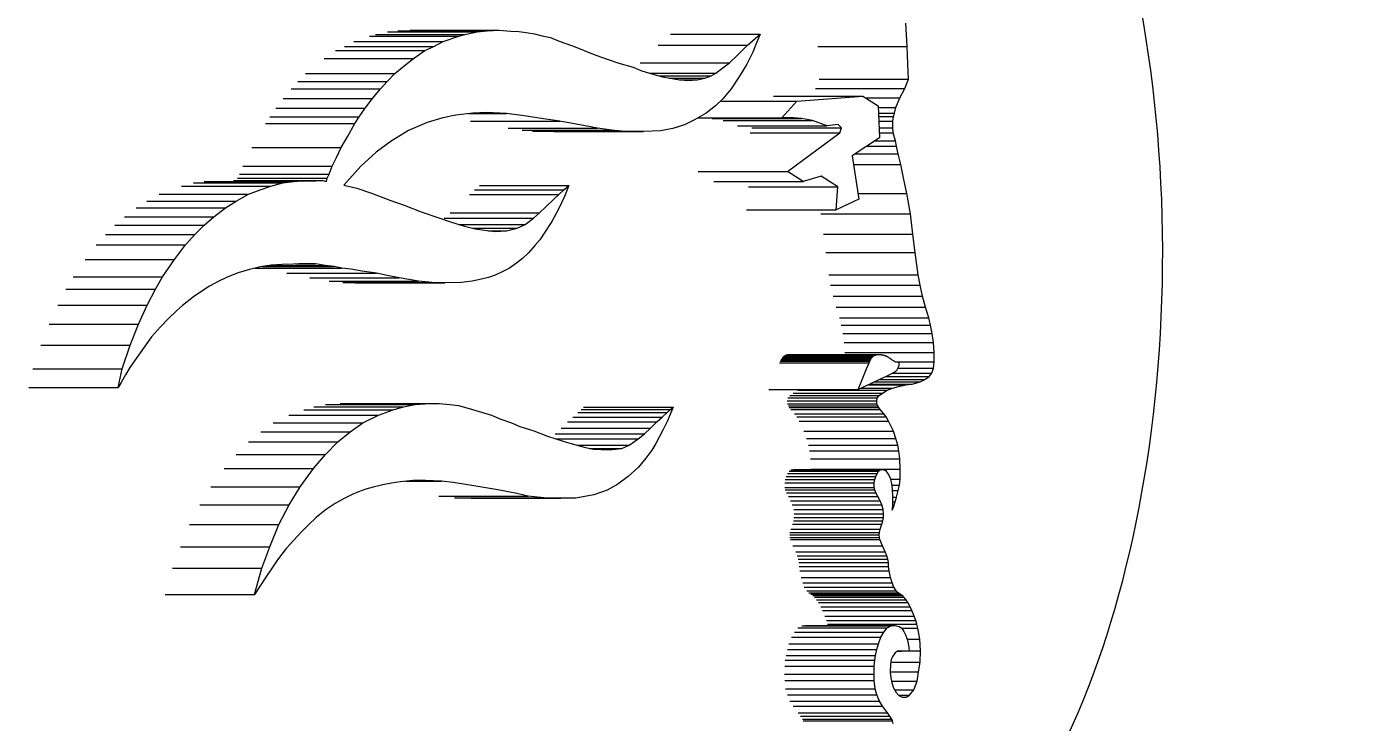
# Model space of a CAD drawing. Header units: inches. Extents: x 12 to 318, y 5 to 204.
# Drawn here: x 158.31 to 159.121, y 85.19 to 85.611 of the extents above; entities that cross this region are included whole.
import ezdxf

# ---------------------------------------------------------------- set-up
doc = ezdxf.new("R2010")
doc.units = ezdxf.units.IN
doc.header["$LTSCALE"] = 9.5
doc.header["$MEASUREMENT"] = 0
doc.layers.add('Dimension', color=7, linetype='Continuous', lineweight=25)
doc.layers.add('Visible', color=7, linetype='Continuous', lineweight=18)
doc.styles.add('Standard D-E', font='arial.ttf')
doc.dimstyles.new('in [mm] D-E NeptuneBenson', dxfattribs={"dimscale": 9.5, "dimtxt": 0.15, "dimasz": 0.098425, "dimexe": 0.125, "dimexo": 0.063, "dimgap": 0.031496, "dimtad": 0, "dimtih": 1, "dimtoh": 1, "dimdec": 4, "dimrnd": 1e-08, "dimzin": 3, "dimdsep": 46, "dimlunit": 5, "dimtxsty": 'Standard D-E', "dimcen": 0.09, "dimdle": 0.393701, "dimclrd": 256, "dimclre": 256, "dimclrt": 256, "dimadec": 1, "dimazin": 1, "dimtfac": 1, "dimtofl": 0, "dimtmove": 0, "dimatfit": 3, "dimfxl": 1, "dimfrac": 1, "dimtolj": 1, "dimtzin": 4, "dimlwd": -1, "dimlwe": -1, "dimarcsym": 0})

# ---------------------------------------------------------------- blocks, each defined once
blk = doc.blocks.new('*D26')
at = {"layer": 'Defpoints', "color": 0, "transparency": 16777216}
for p in [(157.79726, 101.03936), (159.20249, 28.05936), (174.63792, 28.05936)]:
    blk.add_point(p, dxfattribs=at)
at = {"layer": 'Dimension', "transparency": 16777216}
for p, q in [((158.39576, 101.03936), (175.82542, 101.03936)), ((174.63792, 100.10433), (174.63792, 83.82027)), ((174.63792, 28.9944), (174.63792, 79.34086)), ((159.80099, 28.05936), (175.82542, 28.05936))]:
    blk.add_line(p, q, dxfattribs=at)
for points in [[(174.48208, 100.10433), (174.79376, 100.10433), (174.63792, 101.03936)], [(174.48208, 28.9944), (174.79376, 28.9944), (174.63792, 28.05936)]]:
    blk.add_solid(points, dxfattribs=at)
at = {"layer": 'Dimension', "transparency": 16777216, "attachment_point": 5, "style": 'Standard D-E'}
for s, insert, char_height in [('\\A1; 73 in', (174.63792, 82.60783), 1.425), ('\\A1;[1853.7 mm]', (174.63792, 80.36813), 1.4250001)]:
    blk.add_mtext(s, dxfattribs=dict(at, insert=insert, char_height=char_height))
blk = doc.blocks.new('*D27')
at = {"layer": 'Defpoints', "color": 0, "transparency": 16777216}
for p in [(144.79726, 108.33736), (183.91017, 108.33736), (159.20249, 28.05936)]:
    blk.add_point(p, dxfattribs=at)
at = {"layer": 'Dimension', "transparency": 16777216}
for p, q in [((145.39576, 108.33736), (185.09767, 108.33736)), ((183.91017, 107.40233), (183.91017, 71.15008)), ((183.91017, 28.9944), (183.91017, 65.24665)), ((159.80099, 28.05936), (185.09767, 28.05936))]:
    blk.add_line(p, q, dxfattribs=at)
for points in [[(183.75433, 107.40233), (184.06601, 107.40233), (183.91017, 108.33736)], [(183.75433, 28.9944), (184.06601, 28.9944), (183.91017, 28.05936)]]:
    blk.add_solid(points, dxfattribs=at)
at = {"layer": 'Dimension', "transparency": 16777216, "char_height": 1.4250001, "attachment_point": 5, "style": 'Standard D-E'}
for s, insert in [('\\A1; 80{\\H1x;\\S1#4;} in', (183.91017, 69.93764)), ('\\A1;[2039.1 mm]', (183.91017, 66.98593))]:
    blk.add_mtext(s, dxfattribs=dict(at, insert=insert))

msp = doc.modelspace()

# ---------------------------------------------------------------- linework, layer by layer
at = {"layer": 'Visible'}
for p, q in [((158.842432, 85.599264), (158.84159, 85.613313)), ((158.507381, 85.602225), (158.561508, 85.602225)), ((158.516954, 85.605516), (158.571081, 85.605516)), ((158.520575, 85.606534), (158.574702, 85.606534)), ((158.527952, 85.608047), (158.582079, 85.608047)), ((158.534148, 85.608739), (158.588274, 85.608739)), ((158.541335, 85.609061), (158.595461, 85.609061)), ((158.555987, 85.599311), (158.561508, 85.602225)), ((158.561508, 85.602225), (158.571081, 85.605516)), ((158.571081, 85.605516), (158.574702, 85.606534)), ((158.574702, 85.606534), (158.582079, 85.608047)), ((158.582079, 85.608047), (158.588274, 85.608739)), ((158.588274, 85.608739), (158.595461, 85.609061)), ((158.595461, 85.609061), (158.602456, 85.608587)), ((158.602456, 85.608587), (158.607442, 85.608307)), ((158.607442, 85.608307), (158.611866, 85.607633)), ((158.611866, 85.607633), (158.616883, 85.606975)), ((158.616883, 85.606975), (158.621508, 85.60578)), ((158.621508, 85.60578), (158.626463, 85.604593)), ((158.626463, 85.604593), (158.631819, 85.602495)), ((158.631819, 85.602495), (158.639784, 85.599656)), ((158.699223, 85.606774), (158.75335, 85.606774)), ((158.745781, 85.599999), (158.75335, 85.606774)), ((158.752471, 85.604314), (158.75083, 85.600437)), ((158.75335, 85.606774), (158.752471, 85.604314)), ((158.496402, 85.596794), (158.550529, 85.596794)), ((158.50186, 85.599311), (158.555987, 85.599311)), ((158.543569, 85.591997), (158.550529, 85.596794)), ((158.550529, 85.596794), (158.555987, 85.599311)), ((158.639784, 85.599656), (158.644414, 85.597801)), ((158.644414, 85.597801), (158.649373, 85.595824)), ((158.649373, 85.595824), (158.654531, 85.593852)), ((158.654531, 85.593852), (158.660877, 85.591648)), ((158.691654, 85.599999), (158.745781, 85.599999)), ((158.734853, 85.58938), (158.739617, 85.594014)), ((158.739617, 85.594014), (158.745781, 85.599999)), ((158.748905, 85.59575), (158.745262, 85.588482)), ((158.75083, 85.600437), (158.748905, 85.59575)), ((158.788305, 85.599264), (158.842432, 85.599264)), ((158.842876, 85.588798), (158.842432, 85.599264)), ((158.489443, 85.591997), (158.543569, 85.591997)), ((158.532323, 85.582948), (158.53803, 85.58758)), ((158.53803, 85.58758), (158.543569, 85.591997)), ((158.660877, 85.591648), (158.667951, 85.589199)), ((158.667951, 85.589199), (158.676513, 85.586646)), ((158.676513, 85.586646), (158.681142, 85.584792)), ((158.680727, 85.58938), (158.734853, 85.58938)), ((158.726492, 85.583087), (158.730955, 85.5865)), ((158.730955, 85.5865), (158.734853, 85.58938)), ((158.745262, 85.588482), (158.741003, 85.581198)), ((158.843238, 85.579377), (158.842876, 85.588798)), ((158.473545, 85.578081), (158.527672, 85.578081)), ((158.478196, 85.582948), (158.532323, 85.582948)), ((158.523679, 85.573494), (158.527672, 85.578081)), ((158.527672, 85.578081), (158.532323, 85.582948)), ((158.681142, 85.584792), (158.686959, 85.582969)), ((158.686583, 85.583087), (158.726492, 85.583087)), ((158.686959, 85.582969), (158.694227, 85.580921)), ((158.692419, 85.581431), (158.723667, 85.581431)), ((158.694227, 85.580921), (158.7035, 85.579183)), ((158.698368, 85.580145), (158.719916, 85.580145)), ((158.7035, 85.579183), (158.709703, 85.578689)), ((158.704537, 85.579101), (158.715306, 85.579101)), ((158.709703, 85.578689), (158.715306, 85.579101)), ((158.715306, 85.579101), (158.719916, 85.580145)), ((158.719916, 85.580145), (158.723667, 85.581431)), ((158.723667, 85.581431), (158.726492, 85.583087)), ((158.741003, 85.581198), (158.735823, 85.573684)), ((158.789111, 85.579377), (158.843238, 85.579377)), ((158.840952, 85.573779), (158.843238, 85.579377)), ((158.469552, 85.573494), (158.523679, 85.573494)), ((158.518837, 85.567699), (158.523679, 85.573494)), ((158.735823, 85.573684), (158.730809, 85.567557)), ((158.786826, 85.573779), (158.840952, 85.573779)), ((158.838058, 85.568048), (158.840952, 85.573779)), ((158.460264, 85.561782), (158.514391, 85.561782)), ((158.46471, 85.567699), (158.518837, 85.567699)), ((158.510719, 85.55653), (158.514391, 85.561782)), ((158.514391, 85.561782), (158.518837, 85.567699)), ((158.726428, 85.563343), (158.720817, 85.558891)), ((158.730809, 85.567557), (158.726428, 85.563343)), ((158.729414, 85.566215), (158.775595, 85.566215)), ((158.761521, 85.569049), (158.815647, 85.569049)), ((158.766532, 85.556093), (158.775595, 85.566215)), ((158.775595, 85.566215), (158.815647, 85.569049)), ((158.815647, 85.569049), (158.824816, 85.56321)), ((158.817218, 85.568048), (158.838058, 85.568048)), ((158.824816, 85.56321), (158.825577, 85.543974)), ((158.824855, 85.562227), (158.835627, 85.562227)), ((158.834671, 85.558912), (158.835627, 85.562227)), ((158.835627, 85.562227), (158.838058, 85.568048)), ((158.456592, 85.55653), (158.510719, 85.55653)), ((158.508165, 85.552649), (158.510719, 85.55653)), ((158.551803, 85.553166), (158.540554, 85.548361)), ((158.561423, 85.556085), (158.551803, 85.553166)), ((158.569206, 85.557725), (158.561423, 85.556085)), ((158.579453, 85.558816), (158.569206, 85.557725)), ((158.576938, 85.558548), (158.599922, 85.558548)), ((158.578025, 85.554074), (158.632151, 85.554074)), ((158.587714, 85.55925), (158.579453, 85.558816)), ((158.599922, 85.558548), (158.587714, 85.55925)), ((158.610493, 85.557189), (158.599922, 85.558548)), ((158.622298, 85.555453), (158.610493, 85.557189)), ((158.632151, 85.554074), (158.622298, 85.555453)), ((158.647596, 85.551207), (158.632151, 85.554074)), ((158.713666, 85.554809), (158.707533, 85.551778)), ((158.720817, 85.558891), (158.713666, 85.554809)), ((158.715915, 85.556093), (158.766532, 85.556093)), ((158.724328, 85.555648), (158.778455, 85.555648)), ((158.730931, 85.554303), (158.785058, 85.554303)), ((158.771223, 85.556217), (158.766532, 85.556093)), ((158.778455, 85.555648), (158.771223, 85.556217)), ((158.785058, 85.554303), (158.778455, 85.555648)), ((158.793827, 85.551241), (158.785058, 85.554303)), ((158.824986, 85.558912), (158.834671, 85.558912)), ((158.825068, 85.556843), (158.83417, 85.556843)), ((158.825182, 85.553954), (158.833778, 85.553954)), ((158.833752, 85.550047), (158.833778, 85.553954)), ((158.833778, 85.553954), (158.83417, 85.556843)), ((158.83417, 85.556843), (158.834671, 85.558912)), ((158.454039, 85.552649), (158.508165, 85.552649)), ((158.499894, 85.538063), (158.50377, 85.544866)), ((158.50377, 85.544866), (158.508165, 85.552649)), ((158.540554, 85.548361), (158.530137, 85.541938)), ((158.600862, 85.549764), (158.654989, 85.549764)), ((158.609381, 85.548555), (158.663508, 85.548555)), ((158.615539, 85.547899), (158.669665, 85.547899)), ((158.628617, 85.547638), (158.682744, 85.547638)), ((158.654989, 85.549764), (158.647596, 85.551207)), ((158.663508, 85.548555), (158.654989, 85.549764)), ((158.669665, 85.547899), (158.663508, 85.548555)), ((158.682744, 85.547638), (158.669665, 85.547899)), ((158.693098, 85.548117), (158.682744, 85.547638)), ((158.700472, 85.549542), (158.693098, 85.548117)), ((158.707533, 85.551778), (158.700472, 85.549542)), ((158.739701, 85.551241), (158.793827, 85.551241)), ((158.747465, 85.546886), (158.801592, 85.546886)), ((158.748459, 85.549953), (158.802586, 85.549953)), ((158.770045, 85.5235), (158.801592, 85.546886)), ((158.800671, 85.551929), (158.793827, 85.551241)), ((158.802586, 85.549953), (158.800671, 85.551929)), ((158.801592, 85.546886), (158.802586, 85.549953)), ((158.825337, 85.550047), (158.833752, 85.550047)), ((158.825459, 85.546969), (158.833978, 85.546969)), ((158.833978, 85.546969), (158.833752, 85.550047)), ((158.835245, 85.542171), (158.833978, 85.546969)), ((158.445768, 85.538063), (158.499894, 85.538063)), ((158.496942, 85.532007), (158.499894, 85.538063)), ((158.530137, 85.541938), (158.520953, 85.535138)), ((158.825577, 85.543974), (158.809039, 85.532894)), ((158.817944, 85.53886), (158.835986, 85.53886)), ((158.822887, 85.542171), (158.835245, 85.542171)), ((158.835986, 85.53886), (158.835245, 85.542171)), ((158.836943, 85.534157), (158.835986, 85.53886)), ((158.494398, 85.526786), (158.496942, 85.532007)), ((158.520953, 85.535138), (158.511779, 85.526699)), ((158.809039, 85.532894), (158.813144, 85.506652)), ((158.810923, 85.534157), (158.836943, 85.534157)), ((158.838477, 85.527721), (158.836943, 85.534157)), ((158.438334, 85.521962), (158.492461, 85.521962)), ((158.440271, 85.526786), (158.494398, 85.526786)), ((158.491291, 85.519457), (158.492461, 85.521962)), ((158.492461, 85.521962), (158.494398, 85.526786)), ((158.511779, 85.526699), (158.501396, 85.515154)), ((158.715918, 85.5235), (158.770045, 85.5235)), ((158.779469, 85.517415), (158.770045, 85.5235)), ((158.790352, 85.520744), (158.779469, 85.517415)), ((158.800413, 85.514169), (158.790352, 85.520744)), ((158.809848, 85.527721), (158.838477, 85.527721)), ((158.840177, 85.519702), (158.838477, 85.527721)), ((158.403136, 85.514635), (158.457262, 85.514635)), ((158.410425, 85.51661), (158.464551, 85.51661)), ((158.416981, 85.517483), (158.471108, 85.517483)), ((158.434565, 85.517948), (158.488692, 85.517948)), ((158.437164, 85.519457), (158.491291, 85.519457)), ((158.450715, 85.512364), (158.457262, 85.514635)), ((158.457262, 85.514635), (158.464551, 85.51661)), ((158.464551, 85.51661), (158.471108, 85.517483)), ((158.471108, 85.517483), (158.476171, 85.517757)), ((158.476171, 85.517757), (158.478777, 85.517826)), ((158.478777, 85.517826), (158.484405, 85.517835)), ((158.484405, 85.517835), (158.488692, 85.517948)), ((158.488692, 85.517948), (158.49084, 85.517486)), ((158.49084, 85.517486), (158.491291, 85.519457)), ((158.501396, 85.515154), (158.509208, 85.513386)), ((158.509208, 85.513386), (158.518226, 85.510442)), ((158.580516, 85.512413), (158.634643, 85.512413)), ((158.58356, 85.515002), (158.637686, 85.515002)), ((158.58359, 85.515003), (158.637716, 85.515003)), ((158.631556, 85.509626), (158.634643, 85.512413)), ((158.634643, 85.512413), (158.637686, 85.515002)), ((158.637716, 85.515003), (158.635077, 85.508434)), ((158.637686, 85.515002), (158.637716, 85.515003)), ((158.725342, 85.517415), (158.779469, 85.517415)), ((158.746287, 85.514169), (158.800413, 85.514169)), ((158.799364, 85.500206), (158.800413, 85.514169)), ((158.842143, 85.510194), (158.840177, 85.519702)), ((158.382109, 85.505511), (158.436236, 85.505511)), ((158.389694, 85.509733), (158.44382, 85.509733)), ((158.429875, 85.501497), (158.436236, 85.505511)), ((158.436236, 85.505511), (158.44382, 85.509733)), ((158.44382, 85.509733), (158.450715, 85.512364)), ((158.518226, 85.510442), (158.529243, 85.50612)), ((158.529243, 85.50612), (158.538023, 85.503011)), ((158.577429, 85.509626), (158.631556, 85.509626)), ((158.62368, 85.502085), (158.628311, 85.506517)), ((158.628311, 85.506517), (158.631556, 85.509626)), ((158.635077, 85.508434), (158.63149, 85.501074)), ((158.813144, 85.506652), (158.799364, 85.500206)), ((158.81259, 85.510194), (158.842143, 85.510194)), ((158.844334, 85.497916), (158.842143, 85.510194)), ((158.375748, 85.501497), (158.429875, 85.501497)), ((158.422736, 85.496063), (158.429875, 85.501497)), ((158.538023, 85.503011), (158.548322, 85.499147)), ((158.548322, 85.499147), (158.558857, 85.495448)), ((158.565755, 85.498483), (158.619881, 85.498483)), ((158.61624, 85.495205), (158.619881, 85.498483)), ((158.619881, 85.498483), (158.62368, 85.502085)), ((158.63149, 85.501074), (158.62727, 85.493229)), ((158.745238, 85.500206), (158.799364, 85.500206)), ((158.790207, 85.497916), (158.844334, 85.497916)), ((158.845908, 85.485569), (158.844334, 85.497916)), ((158.362854, 85.490949), (158.416981, 85.490949)), ((158.36861, 85.496063), (158.422736, 85.496063)), ((158.411243, 85.485378), (158.416981, 85.490949)), ((158.416981, 85.490949), (158.422736, 85.496063)), ((158.558857, 85.495448), (158.56652, 85.492787)), ((158.562113, 85.495205), (158.61624, 85.495205)), ((158.56652, 85.492787), (158.574466, 85.49028)), ((158.570887, 85.491409), (158.611089, 85.491409)), ((158.574466, 85.49028), (158.581005, 85.488862)), ((158.57939, 85.489212), (158.606246, 85.489212)), ((158.581005, 85.488862), (158.586586, 85.487896)), ((158.599807, 85.48761), (158.606246, 85.489212)), ((158.606246, 85.489212), (158.611089, 85.491409)), ((158.611089, 85.491409), (158.61624, 85.495205)), ((158.62727, 85.493229), (158.623118, 85.486693)), ((158.357116, 85.485378), (158.411243, 85.485378)), ((158.405684, 85.479111), (158.411243, 85.485378)), ((158.586586, 85.487896), (158.593041, 85.487112)), ((158.588944, 85.48761), (158.599807, 85.48761)), ((158.593041, 85.487112), (158.599807, 85.48761)), ((158.620001, 85.48214), (158.617017, 85.478707)), ((158.623118, 85.486693), (158.620001, 85.48214)), ((158.791781, 85.485569), (158.845908, 85.485569)), ((158.847216, 85.474501), (158.845908, 85.485569)), ((158.351558, 85.479111), (158.405684, 85.479111)), ((158.398918, 85.470191), (158.405684, 85.479111)), ((158.613119, 85.474248), (158.609646, 85.470803)), ((158.617017, 85.478707), (158.613119, 85.474248)), ((158.793089, 85.474501), (158.847216, 85.474501)), ((158.84916, 85.460936), (158.847216, 85.474501)), ((158.344792, 85.470191), (158.398918, 85.470191)), ((158.3917, 85.45962), (158.398918, 85.470191)), ((158.444265, 85.464205), (158.437458, 85.462054)), ((158.450897, 85.465777), (158.444265, 85.464205)), ((158.447504, 85.464973), (158.500233, 85.464973)), ((158.457534, 85.466652), (158.450897, 85.465777)), ((158.452345, 85.465968), (158.495612, 85.465968)), ((158.456551, 85.466522), (158.490154, 85.466522)), ((158.464172, 85.467247), (158.457534, 85.466652)), ((158.471023, 85.467428), (158.464172, 85.467247)), ((158.477454, 85.467738), (158.471023, 85.467428)), ((158.472227, 85.467486), (158.484344, 85.467486)), ((158.484344, 85.467486), (158.477454, 85.467738)), ((158.490154, 85.466522), (158.484344, 85.467486)), ((158.495612, 85.465968), (158.490154, 85.466522)), ((158.500233, 85.464973), (158.495612, 85.465968)), ((158.505692, 85.464279), (158.500233, 85.464973)), ((158.512621, 85.463205), (158.505692, 85.464279)), ((158.601714, 85.465004), (158.597184, 85.462649)), ((158.606029, 85.467913), (158.601714, 85.465004)), ((158.609646, 85.470803), (158.606029, 85.467913)), ((158.337573, 85.45962), (158.3917, 85.45962)), ((158.387374, 85.452162), (158.3917, 85.45962)), ((158.425326, 85.456843), (158.420171, 85.454052)), ((158.430902, 85.459506), (158.425326, 85.456843)), ((158.437458, 85.462054), (158.430902, 85.459506)), ((158.466995, 85.461891), (158.521122, 85.461891)), ((158.480788, 85.459043), (158.534915, 85.459043)), ((158.492511, 85.457111), (158.546637, 85.457111)), ((158.500837, 85.456213), (158.554964, 85.456213)), ((158.508529, 85.456138), (158.562656, 85.456138)), ((158.521122, 85.461891), (158.512621, 85.463205)), ((158.527703, 85.460529), (158.521122, 85.461891)), ((158.534915, 85.459043), (158.527703, 85.460529)), ((158.546637, 85.457111), (158.534915, 85.459043)), ((158.554964, 85.456213), (158.546637, 85.457111)), ((158.562656, 85.456138), (158.554964, 85.456213)), ((158.572584, 85.456261), (158.562656, 85.456138)), ((158.579151, 85.457133), (158.572584, 85.456261)), ((158.584697, 85.458267), (158.579151, 85.457133)), ((158.588956, 85.459218), (158.584697, 85.458267)), ((158.593002, 85.460722), (158.588956, 85.459218)), ((158.597184, 85.462649), (158.593002, 85.460722)), ((158.795033, 85.460936), (158.84916, 85.460936)), ((158.850179, 85.454693), (158.84916, 85.460936)), ((158.333248, 85.452162), (158.387374, 85.452162)), ((158.382364, 85.442414), (158.387374, 85.452162)), ((158.410424, 85.447647), (158.403854, 85.442409)), ((158.41488, 85.450559), (158.410424, 85.447647)), ((158.420171, 85.454052), (158.41488, 85.450559)), ((158.796052, 85.454693), (158.850179, 85.454693)), ((158.797594, 85.448006), (158.85172, 85.448006)), ((158.85172, 85.448006), (158.850179, 85.454693)), ((158.853514, 85.441269), (158.85172, 85.448006)), ((158.328237, 85.442414), (158.382364, 85.442414)), ((158.37719, 85.430913), (158.382364, 85.442414)), ((158.403854, 85.442409), (158.4001, 85.439097)), ((158.799388, 85.441269), (158.853514, 85.441269)), ((158.855512, 85.434743), (158.853514, 85.441269)), ((158.395236, 85.434497), (158.390515, 85.429482)), ((158.4001, 85.439097), (158.395236, 85.434497)), ((158.801386, 85.434743), (158.855512, 85.434743)), ((158.856621, 85.430454), (158.855512, 85.434743)), ((158.323064, 85.430913), (158.37719, 85.430913)), ((158.372111, 85.418365), (158.37719, 85.430913)), ((158.385015, 85.423275), (158.38058, 85.41715)), ((158.390515, 85.429482), (158.385015, 85.423275)), ((158.802495, 85.430454), (158.856621, 85.430454)), ((158.803506, 85.425303), (158.857633, 85.425303)), ((158.857633, 85.425303), (158.856621, 85.430454)), ((158.858337, 85.419874), (158.857633, 85.425303)), ((158.317984, 85.418365), (158.372111, 85.418365)), ((158.367307, 85.403902), (158.372111, 85.418365)), ((158.38058, 85.41715), (158.375662, 85.410174)), ((158.804211, 85.419874), (158.858337, 85.419874)), ((158.858737, 85.413819), (158.858337, 85.419874)), ((158.375662, 85.410174), (158.371922, 85.404766)), ((158.765225, 85.407612), (158.819351, 85.407612)), ((158.765611, 85.408503), (158.819738, 85.408503)), ((158.765854, 85.409022), (158.819981, 85.409022)), ((158.766025, 85.409348), (158.820151, 85.409348)), ((158.766182, 85.409626), (158.820308, 85.409626)), ((158.766337, 85.409887), (158.820464, 85.409887)), ((158.766492, 85.410132), (158.820618, 85.410132)), ((158.766646, 85.410362), (158.820773, 85.410362)), ((158.7668, 85.410576), (158.820927, 85.410576)), ((158.766955, 85.410776), (158.821082, 85.410776)), ((158.767111, 85.410962), (158.821238, 85.410962)), ((158.767269, 85.411135), (158.821395, 85.411135)), ((158.767429, 85.411296), (158.821555, 85.411296)), ((158.767591, 85.411445), (158.821718, 85.411445)), ((158.767757, 85.411582), (158.821883, 85.411582)), ((158.767926, 85.411709), (158.822052, 85.411709)), ((158.768099, 85.411827), (158.822225, 85.411827)), ((158.768276, 85.411935), (158.822402, 85.411935)), ((158.768458, 85.412035), (158.822585, 85.412035)), ((158.768645, 85.412128), (158.822772, 85.412128)), ((158.768838, 85.412213), (158.822965, 85.412213)), ((158.769037, 85.412292), (158.823164, 85.412292)), ((158.769243, 85.412363), (158.82337, 85.412363)), ((158.769456, 85.412426), (158.823583, 85.412426)), ((158.769677, 85.41248), (158.823804, 85.41248)), ((158.769906, 85.412527), (158.824033, 85.412527)), ((158.770144, 85.412564), (158.824271, 85.412564)), ((158.770391, 85.412592), (158.824518, 85.412592)), ((158.770648, 85.412611), (158.824775, 85.412611)), ((158.771185, 85.412622), (158.825312, 85.412622)), ((158.804611, 85.413819), (158.858737, 85.413819)), ((158.818751, 85.406175), (158.819351, 85.407612)), ((158.819351, 85.407612), (158.819738, 85.408503)), ((158.819738, 85.408503), (158.819981, 85.409022)), ((158.819981, 85.409022), (158.820151, 85.409348)), ((158.820151, 85.409348), (158.820308, 85.409626)), ((158.820308, 85.409626), (158.820464, 85.409887)), ((158.820464, 85.409887), (158.820618, 85.410132)), ((158.820618, 85.410132), (158.820773, 85.410362)), ((158.820773, 85.410362), (158.820927, 85.410576)), ((158.820927, 85.410576), (158.821082, 85.410776)), ((158.821082, 85.410776), (158.821238, 85.410962)), ((158.821238, 85.410962), (158.821395, 85.411135)), ((158.821395, 85.411135), (158.821555, 85.411296)), ((158.821555, 85.411296), (158.821718, 85.411445)), ((158.821718, 85.411445), (158.821883, 85.411582)), ((158.821883, 85.411582), (158.822052, 85.411709)), ((158.822052, 85.411709), (158.822225, 85.411827)), ((158.822225, 85.411827), (158.822402, 85.411935)), ((158.822402, 85.411935), (158.822585, 85.412035)), ((158.822585, 85.412035), (158.822772, 85.412128)), ((158.822772, 85.412128), (158.822965, 85.412213)), ((158.822965, 85.412213), (158.823164, 85.412292)), ((158.823164, 85.412292), (158.82337, 85.412363)), ((158.82337, 85.412363), (158.823583, 85.412426)), ((158.823583, 85.412426), (158.823804, 85.41248)), ((158.823804, 85.41248), (158.824033, 85.412527)), ((158.824033, 85.412527), (158.824271, 85.412564)), ((158.824271, 85.412564), (158.824518, 85.412592)), ((158.824518, 85.412592), (158.824775, 85.412611)), ((158.824775, 85.412611), (158.82504, 85.412621)), ((158.82504, 85.412621), (158.825312, 85.412622)), ((158.825312, 85.412622), (158.825589, 85.412615)), ((158.825589, 85.412615), (158.825869, 85.412601)), ((158.825869, 85.412601), (158.826152, 85.412579)), ((158.826152, 85.412579), (158.826434, 85.412551)), ((158.826434, 85.412551), (158.826716, 85.412516)), ((158.826716, 85.412516), (158.826995, 85.412476)), ((158.826995, 85.412476), (158.827271, 85.41243)), ((158.827271, 85.41243), (158.827544, 85.412378)), ((158.827544, 85.412378), (158.827813, 85.412321)), ((158.827813, 85.412321), (158.828077, 85.412258)), ((158.828077, 85.412258), (158.828337, 85.412189)), ((158.828337, 85.412189), (158.828592, 85.412115)), ((158.828592, 85.412115), (158.828842, 85.412035)), ((158.828842, 85.412035), (158.829087, 85.411949)), ((158.829087, 85.411949), (158.829326, 85.411857)), ((158.829326, 85.411857), (158.829562, 85.411758)), ((158.829562, 85.411758), (158.829793, 85.411653)), ((158.829793, 85.411653), (158.830022, 85.41154)), ((158.830022, 85.41154), (158.830248, 85.411421)), ((158.830248, 85.411421), (158.830472, 85.411293)), ((158.830472, 85.411293), (158.830694, 85.411158)), ((158.830694, 85.411158), (158.830917, 85.411014)), ((158.830917, 85.411014), (158.831139, 85.410863)), ((158.831139, 85.410863), (158.831361, 85.410707)), ((158.831361, 85.410707), (158.831585, 85.410546)), ((158.831585, 85.410546), (158.831811, 85.410383)), ((158.831811, 85.410383), (158.832039, 85.410219)), ((158.832039, 85.410219), (158.83227, 85.410054)), ((158.83227, 85.410054), (158.832504, 85.409891)), ((158.832504, 85.409891), (158.832743, 85.409731)), ((158.832743, 85.409731), (158.832982, 85.409575)), ((158.832982, 85.409575), (158.83322, 85.409423)), ((158.83322, 85.409423), (158.833453, 85.409278)), ((158.833453, 85.409278), (158.833679, 85.409139)), ((158.833679, 85.409139), (158.833895, 85.409008)), ((158.833895, 85.409008), (158.834097, 85.408886)), ((158.834097, 85.408886), (158.834283, 85.408773)), ((158.834283, 85.408773), (158.834452, 85.408671)), ((158.834452, 85.408671), (158.834603, 85.40858)), ((158.834603, 85.40858), (158.834741, 85.408498)), ((158.834741, 85.408498), (158.834866, 85.408426)), ((158.834866, 85.408426), (158.834982, 85.408364)), ((158.834982, 85.408364), (158.835091, 85.408312)), ((158.835091, 85.408312), (158.835195, 85.408268)), ((158.835189, 85.40827), (158.858826, 85.40827)), ((158.835195, 85.408268), (158.835296, 85.408232)), ((158.835296, 85.408232), (158.835397, 85.408206)), ((158.835391, 85.408207), (158.836456, 85.408207)), ((158.835397, 85.408206), (158.835498, 85.408186)), ((158.835498, 85.408186), (158.835599, 85.408174)), ((158.835599, 85.408174), (158.835698, 85.408167)), ((158.835698, 85.408167), (158.835798, 85.408165)), ((158.835798, 85.408165), (158.835896, 85.408166)), ((158.835896, 85.408166), (158.835993, 85.408171)), ((158.835993, 85.408171), (158.836089, 85.408179)), ((158.836089, 85.408179), (158.836183, 85.408187)), ((158.836183, 85.408187), (158.836276, 85.408196)), ((158.836276, 85.408196), (158.836367, 85.408203)), ((158.836367, 85.408203), (158.836456, 85.408207)), ((158.836456, 85.408207), (158.836542, 85.408207)), ((158.836542, 85.408207), (158.836626, 85.408201)), ((158.836626, 85.408201), (158.836707, 85.408189)), ((158.836707, 85.408189), (158.836784, 85.408167)), ((158.836784, 85.408167), (158.836858, 85.408136)), ((158.836858, 85.408136), (158.836929, 85.408096)), ((158.836929, 85.408096), (158.836995, 85.408047)), ((158.836995, 85.408047), (158.837057, 85.40799)), ((158.837057, 85.40799), (158.837115, 85.407924)), ((158.837115, 85.407924), (158.837168, 85.407852)), ((158.837168, 85.407852), (158.837216, 85.407773)), ((158.837216, 85.407773), (158.837258, 85.407687)), ((158.837258, 85.407687), (158.837295, 85.407595)), ((158.837295, 85.407595), (158.837327, 85.407498)), ((158.837327, 85.407498), (158.837353, 85.407393)), ((158.837353, 85.407393), (158.837373, 85.407281)), ((158.837373, 85.407281), (158.837388, 85.407161)), ((158.837388, 85.407161), (158.837397, 85.407033)), ((158.837397, 85.407033), (158.837401, 85.406896)), ((158.85844, 85.404354), (158.858826, 85.40827)), ((158.858826, 85.40827), (158.858737, 85.413819)), ((158.31318, 85.403902), (158.367307, 85.403902)), ((158.364903, 85.392591), (158.367307, 85.403902)), ((158.369225, 85.400363), (158.366607, 85.395748)), ((158.371922, 85.404766), (158.369225, 85.400363)), ((158.814963, 85.39681), (158.816628, 85.40095)), ((158.816628, 85.40095), (158.817867, 85.404013)), ((158.817867, 85.404013), (158.818751, 85.406175)), ((158.829757, 85.399358), (158.825723, 85.397434)), ((158.829736, 85.399348), (158.855746, 85.399348)), ((158.832514, 85.400715), (158.829757, 85.399358)), ((158.83425, 85.401623), (158.832514, 85.400715)), ((158.833524, 85.401243), (158.857432, 85.401243)), ((158.835221, 85.402199), (158.83425, 85.401623)), ((158.835682, 85.402561), (158.835221, 85.402199)), ((158.835889, 85.402826), (158.835682, 85.402561)), ((158.836054, 85.403092), (158.835889, 85.402826)), ((158.836219, 85.403375), (158.836054, 85.403092)), ((158.83638, 85.403668), (158.836219, 85.403375)), ((158.836536, 85.403967), (158.83638, 85.403668)), ((158.836683, 85.404268), (158.836536, 85.403967)), ((158.83682, 85.404565), (158.836683, 85.404268)), ((158.836723, 85.404354), (158.85844, 85.404354)), ((158.836943, 85.404853), (158.83682, 85.404565)), ((158.837051, 85.405127), (158.836943, 85.404853)), ((158.837141, 85.405384), (158.837051, 85.405127)), ((158.837215, 85.405623), (158.837141, 85.405384)), ((158.837274, 85.405846), (158.837215, 85.405623)), ((158.83732, 85.406053), (158.837274, 85.405846)), ((158.837353, 85.406246), (158.83732, 85.406053)), ((158.837377, 85.406426), (158.837353, 85.406246)), ((158.837391, 85.406593), (158.837377, 85.406426)), ((158.837399, 85.40675), (158.837391, 85.406593)), ((158.837401, 85.406896), (158.837399, 85.40675)), ((158.853187, 85.39743), (158.855746, 85.399348)), ((158.855746, 85.399348), (158.857432, 85.401243)), ((158.857432, 85.401243), (158.85844, 85.404354)), ((158.310776, 85.392591), (158.364903, 85.392591)), ((158.365481, 85.393638), (158.364903, 85.392591)), ((158.366607, 85.395748), (158.365481, 85.393638)), ((158.758676, 85.391416), (158.812802, 85.391416)), ((158.776197, 85.390937), (158.830323, 85.390937)), ((158.812802, 85.391416), (158.814963, 85.39681)), ((158.820157, 85.394826), (158.812802, 85.391416)), ((158.814612, 85.392255), (158.833504, 85.392255)), ((158.81906, 85.394318), (158.841516, 85.394318)), ((158.819948, 85.394729), (158.845424, 85.394729)), ((158.825723, 85.397434), (158.820157, 85.394826)), ((158.822694, 85.396015), (158.850212, 85.396015)), ((158.825714, 85.39743), (158.853187, 85.39743)), ((158.827454, 85.389216), (158.830323, 85.390937)), ((158.830323, 85.390937), (158.833504, 85.392255)), ((158.833504, 85.392255), (158.837253, 85.393279)), ((158.837253, 85.393279), (158.841516, 85.394318)), ((158.841516, 85.394318), (158.845424, 85.394729)), ((158.845424, 85.394729), (158.850212, 85.396015)), ((158.850212, 85.396015), (158.853187, 85.39743)), ((158.499193, 85.382929), (158.553319, 85.382929)), ((158.504968, 85.382947), (158.559095, 85.382947)), ((158.544525, 85.382276), (158.553319, 85.382929)), ((158.553319, 85.382929), (158.559095, 85.382947)), ((158.559095, 85.382947), (158.565486, 85.382301)), ((158.769859, 85.384601), (158.823986, 85.384601)), ((158.769923, 85.38265), (158.82405, 85.38265)), ((158.770155, 85.38646), (158.824282, 85.38646)), ((158.77133, 85.387827), (158.825456, 85.387827)), ((158.773327, 85.389216), (158.827454, 85.389216)), ((158.823986, 85.384601), (158.824282, 85.38646)), ((158.82405, 85.38265), (158.823986, 85.384601)), ((158.824623, 85.381534), (158.82405, 85.38265)), ((158.824282, 85.38646), (158.825456, 85.387827)), ((158.825456, 85.387827), (158.827454, 85.389216)), ((158.468225, 85.37581), (158.522352, 85.37581)), ((158.477174, 85.37908), (158.5313, 85.37908)), ((158.483342, 85.380867), (158.537468, 85.380867)), ((158.490399, 85.382276), (158.544525, 85.382276)), ((158.51286, 85.371147), (158.522352, 85.37581)), ((158.522352, 85.37581), (158.5313, 85.37908)), ((158.5313, 85.37908), (158.537468, 85.380867)), ((158.537468, 85.380867), (158.544525, 85.382276)), ((158.565486, 85.382301), (158.570789, 85.381763)), ((158.570789, 85.381763), (158.575894, 85.380405)), ((158.575894, 85.380405), (158.58484, 85.377651)), ((158.58484, 85.377651), (158.590831, 85.375909)), ((158.590831, 85.375909), (158.596486, 85.373479)), ((158.639955, 85.374587), (158.694081, 85.374587)), ((158.642993, 85.377518), (158.69712, 85.377518)), ((158.645087, 85.379338), (158.699214, 85.379338)), ((158.646576, 85.380698), (158.700703, 85.380698)), ((158.690974, 85.371925), (158.694081, 85.374587)), ((158.694081, 85.374587), (158.69712, 85.377518)), ((158.69712, 85.377518), (158.699214, 85.379338)), ((158.699171, 85.376947), (158.697413, 85.372465)), ((158.700703, 85.380698), (158.699171, 85.376947)), ((158.699214, 85.379338), (158.700703, 85.380698)), ((158.770497, 85.381534), (158.824623, 85.381534)), ((158.771069, 85.380522), (158.825196, 85.380522)), ((158.771888, 85.379305), (158.826015, 85.379305)), ((158.774154, 85.376731), (158.82828, 85.376731)), ((158.775658, 85.374881), (158.829785, 85.374881)), ((158.825196, 85.380522), (158.824623, 85.381534)), ((158.826015, 85.379305), (158.825196, 85.380522)), ((158.82828, 85.376731), (158.826015, 85.379305)), ((158.829785, 85.374881), (158.82828, 85.376731)), ((158.831187, 85.372238), (158.829785, 85.374881)), ((158.458734, 85.371147), (158.51286, 85.371147)), ((158.505306, 85.365708), (158.51286, 85.371147)), ((158.596486, 85.373479), (158.60282, 85.371203)), ((158.60282, 85.371203), (158.607999, 85.369032)), ((158.607999, 85.369032), (158.616412, 85.366281)), ((158.632983, 85.368019), (158.68711, 85.368019)), ((158.636847, 85.371925), (158.690974, 85.371925)), ((158.683464, 85.364528), (158.68711, 85.368019)), ((158.68711, 85.368019), (158.690974, 85.371925)), ((158.694608, 85.36671), (158.690259, 85.358748)), ((158.697413, 85.372465), (158.694608, 85.36671)), ((158.77706, 85.372238), (158.831187, 85.372238)), ((158.832679, 85.369078), (158.831187, 85.372238)), ((158.834083, 85.366089), (158.832679, 85.369078)), ((158.443629, 85.359717), (158.497755, 85.359717)), ((158.451179, 85.365708), (158.505306, 85.365708)), ((158.490354, 85.352076), (158.497755, 85.359717)), ((158.497755, 85.359717), (158.505306, 85.365708)), ((158.616412, 85.366281), (158.624722, 85.363242)), ((158.624722, 85.363242), (158.634867, 85.359981)), ((158.629337, 85.364528), (158.683464, 85.364528)), ((158.630324, 85.361441), (158.679679, 85.361441)), ((158.634867, 85.359981), (158.64113, 85.358111)), ((158.674044, 85.357616), (158.679679, 85.361441)), ((158.679679, 85.361441), (158.683464, 85.364528)), ((158.690259, 85.358748), (158.687857, 85.35466)), ((158.779957, 85.366089), (158.834083, 85.366089)), ((158.781458, 85.361633), (158.835584, 85.361633)), ((158.835584, 85.361633), (158.834083, 85.366089)), ((158.836735, 85.357773), (158.835584, 85.361633)), ((158.436227, 85.352076), (158.490354, 85.352076)), ((158.483095, 85.343611), (158.490354, 85.352076)), ((158.64113, 85.358111), (158.647623, 85.356237)), ((158.642846, 85.357616), (158.674044, 85.357616)), ((158.647623, 85.356237), (158.652521, 85.355281)), ((158.65019, 85.355736), (158.669708, 85.355736)), ((158.652521, 85.355281), (158.657687, 85.35501)), ((158.657153, 85.355038), (158.663869, 85.355038)), ((158.657687, 85.35501), (158.663869, 85.355038)), ((158.663869, 85.355038), (158.669708, 85.355736)), ((158.669708, 85.355736), (158.674044, 85.357616)), ((158.687857, 85.35466), (158.684277, 85.349713)), ((158.782608, 85.357773), (158.836735, 85.357773)), ((158.783323, 85.354333), (158.83745, 85.354333)), ((158.83745, 85.354333), (158.836735, 85.357773)), ((158.838048, 85.349383), (158.83745, 85.354333)), ((158.428969, 85.343611), (158.483095, 85.343611)), ((158.475028, 85.332367), (158.483095, 85.343611)), ((158.67987, 85.34427), (158.673628, 85.33866)), ((158.684277, 85.349713), (158.67987, 85.34427)), ((158.772021, 85.342819), (158.826148, 85.342819)), ((158.773578, 85.343033), (158.827704, 85.343033)), ((158.783921, 85.349383), (158.838048, 85.349383)), ((158.784049, 85.343161), (158.838175, 85.343161)), ((158.825072, 85.341839), (158.826148, 85.342819)), ((158.826148, 85.342819), (158.827704, 85.343033)), ((158.827704, 85.343033), (158.829353, 85.342385)), ((158.829353, 85.342385), (158.830182, 85.341283)), ((158.838175, 85.343161), (158.838048, 85.349383)), ((158.838086, 85.337106), (158.838175, 85.343161)), ((158.530342, 85.334584), (158.525077, 85.333616)), ((158.53543, 85.335547), (158.530342, 85.334584)), ((158.543384, 85.336236), (158.53543, 85.335547)), ((158.53905, 85.33586), (158.560505, 85.33586)), ((158.550788, 85.336195), (158.543384, 85.336236)), ((158.560505, 85.33586), (158.550788, 85.336195)), ((158.567559, 85.334982), (158.560505, 85.33586)), ((158.580176, 85.333069), (158.567559, 85.334982)), ((158.667183, 85.333968), (158.660868, 85.330487)), ((158.673628, 85.33866), (158.667183, 85.333968)), ((158.76831, 85.334766), (158.822436, 85.334766)), ((158.768642, 85.33685), (158.822769, 85.33685)), ((158.769235, 85.338768), (158.823362, 85.338768)), ((158.770046, 85.340518), (158.824172, 85.340518)), ((158.770946, 85.341839), (158.825072, 85.341839)), ((158.822436, 85.334766), (158.822769, 85.33685)), ((158.822454, 85.332086), (158.822436, 85.334766)), ((158.822769, 85.33685), (158.823362, 85.338768)), ((158.823362, 85.338768), (158.824172, 85.340518)), ((158.824172, 85.340518), (158.825072, 85.341839)), ((158.830182, 85.341283), (158.83132, 85.339411)), ((158.83132, 85.339411), (158.832067, 85.337615)), ((158.832067, 85.337615), (158.832823, 85.334522)), ((158.832192, 85.337106), (158.838086, 85.337106)), ((158.832823, 85.334522), (158.833236, 85.331075)), ((158.837677, 85.333464), (158.838086, 85.337106)), ((158.420901, 85.332367), (158.475028, 85.332367)), ((158.468338, 85.321436), (158.475028, 85.332367)), ((158.506492, 85.327773), (158.50171, 85.325398)), ((158.510296, 85.329437), (158.506492, 85.327773)), ((158.514787, 85.331095), (158.510296, 85.329437)), ((158.519221, 85.332277), (158.514787, 85.331095)), ((158.525077, 85.333616), (158.519221, 85.332277)), ((158.558907, 85.326719), (158.613033, 85.326719)), ((158.568423, 85.325793), (158.62255, 85.325793)), ((158.594645, 85.330611), (158.580176, 85.333069)), ((158.606152, 85.328312), (158.594645, 85.330611)), ((158.613033, 85.326719), (158.606152, 85.328312)), ((158.62255, 85.325793), (158.613033, 85.326719)), ((158.63268, 85.325588), (158.62255, 85.325793)), ((158.652773, 85.32755), (158.641802, 85.325592)), ((158.660868, 85.330487), (158.652773, 85.32755)), ((158.768327, 85.332086), (158.822454, 85.332086)), ((158.768641, 85.330538), (158.822767, 85.330538)), ((158.769301, 85.328826), (158.823428, 85.328826)), ((158.770571, 85.326525), (158.824698, 85.326525)), ((158.822767, 85.330538), (158.822454, 85.332086)), ((158.823428, 85.328826), (158.822767, 85.330538)), ((158.824698, 85.326525), (158.823428, 85.328826)), ((158.826012, 85.324053), (158.824698, 85.326525)), ((158.83295, 85.333464), (158.837677, 85.333464)), ((158.833236, 85.331075), (158.833438, 85.326584)), ((158.833273, 85.330247), (158.837006, 85.330247)), ((158.833438, 85.326584), (158.833425, 85.322087)), ((158.833437, 85.326134), (158.836038, 85.326134)), ((158.835191, 85.323258), (158.836038, 85.326134)), ((158.836038, 85.326134), (158.837006, 85.330247)), ((158.837006, 85.330247), (158.837677, 85.333464)), ((158.414211, 85.321436), (158.468338, 85.321436)), ((158.462067, 85.309688), (158.468338, 85.321436)), ((158.490148, 85.318227), (158.484609, 85.313819)), ((158.496163, 85.322292), (158.490148, 85.318227)), ((158.50171, 85.325398), (158.496163, 85.322292)), ((158.578553, 85.325588), (158.63268, 85.325588)), ((158.641802, 85.325592), (158.63268, 85.325588)), ((158.771886, 85.324053), (158.826012, 85.324053)), ((158.772855, 85.321484), (158.826981, 85.321484)), ((158.773782, 85.318742), (158.827908, 85.318742)), ((158.826981, 85.321484), (158.826012, 85.324053)), ((158.827908, 85.318742), (158.826981, 85.321484)), ((158.828098, 85.316153), (158.827908, 85.318742)), ((158.833425, 85.322087), (158.833277, 85.318279)), ((158.833277, 85.318279), (158.83413, 85.320204)), ((158.833352, 85.320204), (158.83413, 85.320204)), ((158.833428, 85.323258), (158.835191, 85.323258)), ((158.83413, 85.320204), (158.835191, 85.323258)), ((158.407941, 85.309688), (158.462067, 85.309688)), ((158.456638, 85.296033), (158.462067, 85.309688)), ((158.484609, 85.313819), (158.479884, 85.309275)), ((158.772933, 85.309728), (158.827059, 85.309728)), ((158.773611, 85.311821), (158.827738, 85.311821)), ((158.7739, 85.313903), (158.828027, 85.313903)), ((158.773972, 85.316153), (158.828098, 85.316153)), ((158.826038, 85.306873), (158.827059, 85.309728)), ((158.827059, 85.309728), (158.827738, 85.311821)), ((158.827738, 85.311821), (158.828027, 85.313903)), ((158.828027, 85.313903), (158.828098, 85.316153)), ((158.475295, 85.304656), (158.471119, 85.300166)), ((158.479884, 85.309275), (158.475295, 85.304656)), ((158.771355, 85.303385), (158.825482, 85.303385)), ((158.771434, 85.30182), (158.825561, 85.30182)), ((158.771482, 85.304818), (158.825609, 85.304818)), ((158.771912, 85.306873), (158.826038, 85.306873)), ((158.825482, 85.303385), (158.825609, 85.304818)), ((158.825561, 85.30182), (158.825482, 85.303385)), ((158.82591, 85.300467), (158.825561, 85.30182)), ((158.825609, 85.304818), (158.826038, 85.306873)), ((158.402511, 85.296033), (158.456638, 85.296033)), ((158.451892, 85.283223), (158.456638, 85.296033)), ((158.466592, 85.295075), (158.46135, 85.288149)), ((158.471119, 85.300166), (158.466592, 85.295075)), ((158.771784, 85.300467), (158.82591, 85.300467)), ((158.773257, 85.29669), (158.827384, 85.29669)), ((158.827384, 85.29669), (158.82591, 85.300467)), ((158.829099, 85.29303), (158.827384, 85.29669)), ((158.46135, 85.288149), (158.458357, 85.283927)), ((158.774972, 85.29303), (158.829099, 85.29303)), ((158.77588, 85.290561), (158.830007, 85.290561)), ((158.776511, 85.288539), (158.830638, 85.288539)), ((158.776927, 85.286565), (158.831053, 85.286565)), ((158.830007, 85.290561), (158.829099, 85.29303)), ((158.830638, 85.288539), (158.830007, 85.290561)), ((158.831053, 85.286565), (158.830638, 85.288539)), ((158.831204, 85.284133), (158.831053, 85.286565)), ((158.397766, 85.283223), (158.451892, 85.283223)), ((158.447445, 85.267111), (158.451892, 85.283223)), ((158.454192, 85.277781), (158.447445, 85.267111)), ((158.458357, 85.283927), (158.454192, 85.277781)), ((158.777077, 85.284133), (158.831204, 85.284133)), ((158.777337, 85.281457), (158.831463, 85.281457)), ((158.778144, 85.277557), (158.83227, 85.277557)), ((158.831463, 85.281457), (158.831204, 85.284133)), ((158.83227, 85.277557), (158.831463, 85.281457)), ((158.833323, 85.274237), (158.83227, 85.277557)), ((158.779197, 85.274237), (158.833323, 85.274237)), ((158.780159, 85.271687), (158.834285, 85.271687)), ((158.781592, 85.269407), (158.835718, 85.269407)), ((158.834285, 85.271687), (158.833323, 85.274237)), ((158.835718, 85.269407), (158.834285, 85.271687)), ((158.837015, 85.268154), (158.835718, 85.269407)), ((158.393318, 85.267111), (158.447445, 85.267111)), ((158.782889, 85.268154), (158.837015, 85.268154)), ((158.784017, 85.267469), (158.838144, 85.267469)), ((158.785398, 85.266561), (158.839524, 85.266561)), ((158.78635, 85.265556), (158.840476, 85.265556)), ((158.787606, 85.264044), (158.841732, 85.264044)), ((158.788777, 85.262358), (158.842903, 85.262358)), ((158.838144, 85.267469), (158.837015, 85.268154)), ((158.839524, 85.266561), (158.838144, 85.267469)), ((158.840476, 85.265556), (158.839524, 85.266561)), ((158.841732, 85.264044), (158.840476, 85.265556)), ((158.842903, 85.262358), (158.841732, 85.264044)), ((158.844253, 85.259647), (158.842903, 85.262358)), ((158.790127, 85.259647), (158.844253, 85.259647)), ((158.791172, 85.257443), (158.845299, 85.257443)), ((158.792569, 85.254132), (158.846696, 85.254132)), ((158.845299, 85.257443), (158.844253, 85.259647)), ((158.846696, 85.254132), (158.845299, 85.257443)), ((158.847616, 85.251409), (158.846696, 85.254132)), ((158.776163, 85.246983), (158.830289, 85.246983)), ((158.778574, 85.248255), (158.832701, 85.248255)), ((158.780899, 85.248503), (158.835026, 85.248503)), ((158.793489, 85.251409), (158.847616, 85.251409)), ((158.794191, 85.249196), (158.848318, 85.249196)), ((158.828306, 85.244327), (158.830289, 85.246983)), ((158.830289, 85.246983), (158.832701, 85.248255)), ((158.832701, 85.248255), (158.835026, 85.248503)), ((158.835026, 85.248503), (158.837543, 85.247919)), ((158.837543, 85.247919), (158.839133, 85.246752)), ((158.838942, 85.246892), (158.848849, 85.246892)), ((158.839133, 85.246752), (158.840448, 85.244834)), ((158.840448, 85.244834), (158.841486, 85.242723)), ((158.848318, 85.249196), (158.847616, 85.251409)), ((158.848849, 85.246892), (158.848318, 85.249196)), ((158.850149, 85.24024), (158.848849, 85.246892)), ((158.770875, 85.237265), (158.825002, 85.237265)), ((158.77243, 85.241398), (158.826557, 85.241398)), ((158.774179, 85.244327), (158.828306, 85.244327)), ((158.824001, 85.233798), (158.825002, 85.237265)), ((158.825002, 85.237265), (158.826557, 85.241398)), ((158.826557, 85.241398), (158.828306, 85.244327)), ((158.841486, 85.242723), (158.84267, 85.239593)), ((158.842425, 85.24024), (158.850149, 85.24024)), ((158.84267, 85.239593), (158.843469, 85.235314)), ((158.85054, 85.233108), (158.850149, 85.24024)), ((158.769153, 85.230339), (158.82328, 85.230339)), ((158.769875, 85.233798), (158.824001, 85.233798)), ((158.822741, 85.227349), (158.82328, 85.230339)), ((158.82328, 85.230339), (158.824001, 85.233798)), ((158.833648, 85.229879), (158.832699, 85.227794)), ((158.835078, 85.23184), (158.833648, 85.229879)), ((158.836857, 85.233123), (158.835078, 85.23184)), ((158.836427, 85.232813), (158.839197, 85.232813)), ((158.836552, 85.232903), (158.838921, 85.232903)), ((158.838921, 85.232903), (158.836857, 85.233123)), ((158.839197, 85.232813), (158.838921, 85.232903)), ((158.843534, 85.232928), (158.839197, 85.232813)), ((158.843469, 85.235314), (158.843534, 85.232928)), ((158.843529, 85.233108), (158.85054, 85.233108)), ((158.850241, 85.226233), (158.85054, 85.233108)), ((158.76829, 85.223796), (158.822417, 85.223796)), ((158.768614, 85.227349), (158.822741, 85.227349)), ((158.822375, 85.21896), (158.822417, 85.223796)), ((158.822417, 85.223796), (158.822741, 85.227349)), ((158.832238, 85.22476), (158.832063, 85.220085)), ((158.832699, 85.227794), (158.832238, 85.22476)), ((158.832462, 85.226233), (158.850241, 85.226233)), ((158.849318, 85.220302), (158.850241, 85.226233)), ((158.768249, 85.21896), (158.822375, 85.21896)), ((158.768347, 85.215154), (158.822474, 85.215154)), ((158.822474, 85.215154), (158.822375, 85.21896)), ((158.822984, 85.210077), (158.822474, 85.215154)), ((158.832063, 85.220085), (158.832429, 85.216661)), ((158.832071, 85.220302), (158.849318, 85.220302)), ((158.832429, 85.216661), (158.833137, 85.213658)), ((158.832871, 85.214783), (158.848392, 85.214783)), ((158.833137, 85.213658), (158.834187, 85.210664)), ((158.846431, 85.209477), (158.848392, 85.214783)), ((158.848392, 85.214783), (158.849318, 85.220302)), ((158.768858, 85.210077), (158.822984, 85.210077)), ((158.769945, 85.20637), (158.824072, 85.20637)), ((158.824072, 85.20637), (158.822984, 85.210077)), ((158.825563, 85.202674), (158.824072, 85.20637)), ((158.834187, 85.210664), (158.83565, 85.207818)), ((158.834797, 85.209477), (158.846431, 85.209477)), ((158.83565, 85.207818), (158.837311, 85.206077)), ((158.837146, 85.20625), (158.84384, 85.20625)), ((158.837311, 85.206077), (158.839449, 85.205034)), ((158.839449, 85.205034), (158.841855, 85.204961)), ((158.841855, 85.204961), (158.84384, 85.20625)), ((158.84384, 85.20625), (158.846431, 85.209477)), ((158.771436, 85.202674), (158.825563, 85.202674)), ((158.7734, 85.199577), (158.827526, 85.199577)), ((158.827526, 85.199577), (158.825563, 85.202674)), ((158.830524, 85.195599), (158.827526, 85.199577)), ((158.776397, 85.195599), (158.830524, 85.195599)), ((158.777803, 85.193585), (158.83193, 85.193585)), ((158.778989, 85.191639), (158.833116, 85.191639)), ((158.779472, 85.190626), (158.833599, 85.190626)), ((158.83193, 85.193585), (158.830524, 85.195599)), ((158.833116, 85.191639), (158.83193, 85.193585)), ((158.833599, 85.190626), (158.833116, 85.191639)), ((158.83383, 85.189021), (158.833599, 85.190626))]:
    msp.add_line(p, q, dxfattribs=at)
for centre, major_axis, start_param, end_param in [((158.782367, 85.473939), (0, 0.42942), 3.2341876, 6.1529824), ((160.39554, 82.57933), (0, 2.8125), 0, 1.2977393)]:
    msp.add_ellipse(centre, major_axis=major_axis, ratio=0.5, start_param=start_param, end_param=end_param, dxfattribs=at)

# ---------------------------------------------------------------- dimensions: what is measured, and where the dimension line sits
at = {"layer": 'Dimension'}
for base, p1, p2, text, picture, middle in [((183.910165, 108.337365), (159.202494, 28.059365), (144.797257, 108.337365), ' <> in\\X[2039.1 mm]', '*D27', (183.910165, 68.198365)), ((174.63792, 28.059365), (157.797257, 101.039365), (159.202494, 28.059365), ' <> in\\X[1853.7 mm]', '*D26', (174.63792, 81.580566))]:
    dim = msp.add_linear_dim(base=base, p1=p1, p2=p2, angle=90, text=text, dimstyle='in [mm] D-E NeptuneBenson', override={"dimgap": 0.031496, "dimdec": 4, "dimpost": '', "dimtol": 0, "dimlim": 0, "dimtp": 0, "dimtm": 0, "dimtdec": 2, "dimatfit": 1}, dxfattribs=at)
    dim.commit()
    dim.dimension.update_dxf_attribs({"geometry": picture, "text_midpoint": middle, "dimtype": 160})

doc.saveas('drawing.dxf')
